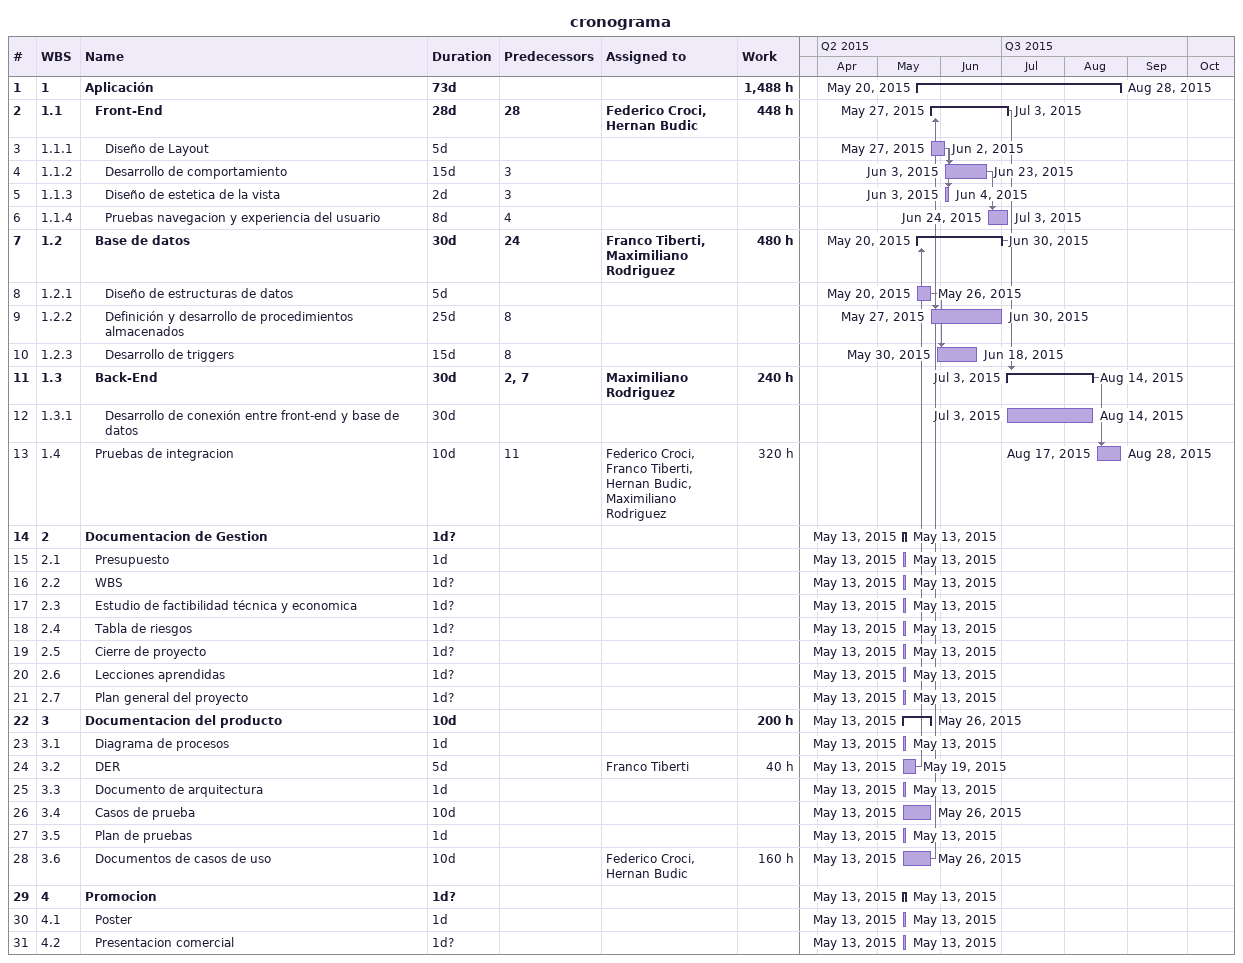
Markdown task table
cronograma

| ID | WBS | Task | Duration | Start | Finish | Predecessors | Resources | Work (h) |
|---|---|---|---|---|---|---|---|---|
| 1 | 1 | **Aplicación** | 73d | 2015-05-20 | 2015-08-28 |  |  | 1488 |
| 2 | 1.1 | **Front-End** | 28d | 2015-05-27 | 2015-07-03 | 28 | Federico Croci, Hernan Budic | 448 |
| 3 | 1.1.1 | Diseño de Layout | 5d | 2015-05-27 | 2015-06-02 |  |  |  |
| 4 | 1.1.2 | Desarrollo de comportamiento | 15d | 2015-06-03 | 2015-06-23 | 3 |  |  |
| 5 | 1.1.3 | Diseño de estetica de la vista | 2d | 2015-06-03 | 2015-06-04 | 3 |  |  |
| 6 | 1.1.4 | Pruebas navegacion y experiencia del usuario | 8d | 2015-06-24 | 2015-07-03 | 4 |  |  |
| 7 | 1.2 | **Base de datos** | 30d | 2015-05-20 | 2015-06-30 | 24 | Franco Tiberti, Maximiliano Rodriguez | 480 |
| 8 | 1.2.1 | Diseño de estructuras de datos | 5d | 2015-05-20 | 2015-05-26 |  |  |  |
| 9 | 1.2.2 | Definición y desarrollo de procedimientos almacenados | 25d | 2015-05-27 | 2015-06-30 | 8 |  |  |
| 10 | 1.2.3 | Desarrollo de triggers | 15d | 2015-05-30 | 2015-06-18 | 8 |  |  |
| 11 | 1.3 | **Back-End** | 30d | 2015-07-03 | 2015-08-14 | 2, 7 | Maximiliano Rodriguez | 240 |
| 12 | 1.3.1 | Desarrollo de conexión entre front-end y base de datos | 30d | 2015-07-03 | 2015-08-14 |  |  |  |
| 13 | 1.4 | Pruebas de integracion | 10d | 2015-08-17 | 2015-08-28 | 11 | Federico Croci, Franco Tiberti, Hernan Budic, Maximiliano Rodriguez | 320 |
| 14 | 2 | **Documentacion de Gestion** | 1d? | 2015-05-13 | 2015-05-13 |  |  |  |
| 15 | 2.1 | Presupuesto | 1d | 2015-05-13 | 2015-05-13 |  |  |  |
| 16 | 2.2 | WBS | 1d? | 2015-05-13 | 2015-05-13 |  |  |  |
| 17 | 2.3 | Estudio de factibilidad técnica y economica | 1d? | 2015-05-13 | 2015-05-13 |  |  |  |
| 18 | 2.4 | Tabla de riesgos | 1d? | 2015-05-13 | 2015-05-13 |  |  |  |
| 19 | 2.5 | Cierre de proyecto | 1d? | 2015-05-13 | 2015-05-13 |  |  |  |
| 20 | 2.6 | Lecciones aprendidas | 1d? | 2015-05-13 | 2015-05-13 |  |  |  |
| 21 | 2.7 | Plan general del proyecto | 1d? | 2015-05-13 | 2015-05-13 |  |  |  |
| 22 | 3 | **Documentacion del producto** | 10d | 2015-05-13 | 2015-05-26 |  |  | 200 |
| 23 | 3.1 | Diagrama de procesos | 1d | 2015-05-13 | 2015-05-13 |  |  |  |
| 24 | 3.2 | DER | 5d | 2015-05-13 | 2015-05-19 |  | Franco Tiberti | 40 |
| 25 | 3.3 | Documento de arquitectura | 1d | 2015-05-13 | 2015-05-13 |  |  |  |
| 26 | 3.4 | Casos de prueba | 10d | 2015-05-13 | 2015-05-26 |  |  |  |
| 27 | 3.5 | Plan de pruebas | 1d | 2015-05-13 | 2015-05-13 |  |  |  |
| 28 | 3.6 | Documentos de casos de uso | 10d | 2015-05-13 | 2015-05-26 |  | Federico Croci, Hernan Budic | 160 |
| 29 | 4 | **Promocion** | 1d? | 2015-05-13 | 2015-05-13 |  |  |  |
| 30 | 4.1 | Poster | 1d | 2015-05-13 | 2015-05-13 |  |  |  |
| 31 | 4.2 | Presentacion comercial | 1d? | 2015-05-13 | 2015-05-13 |  |  |  |
